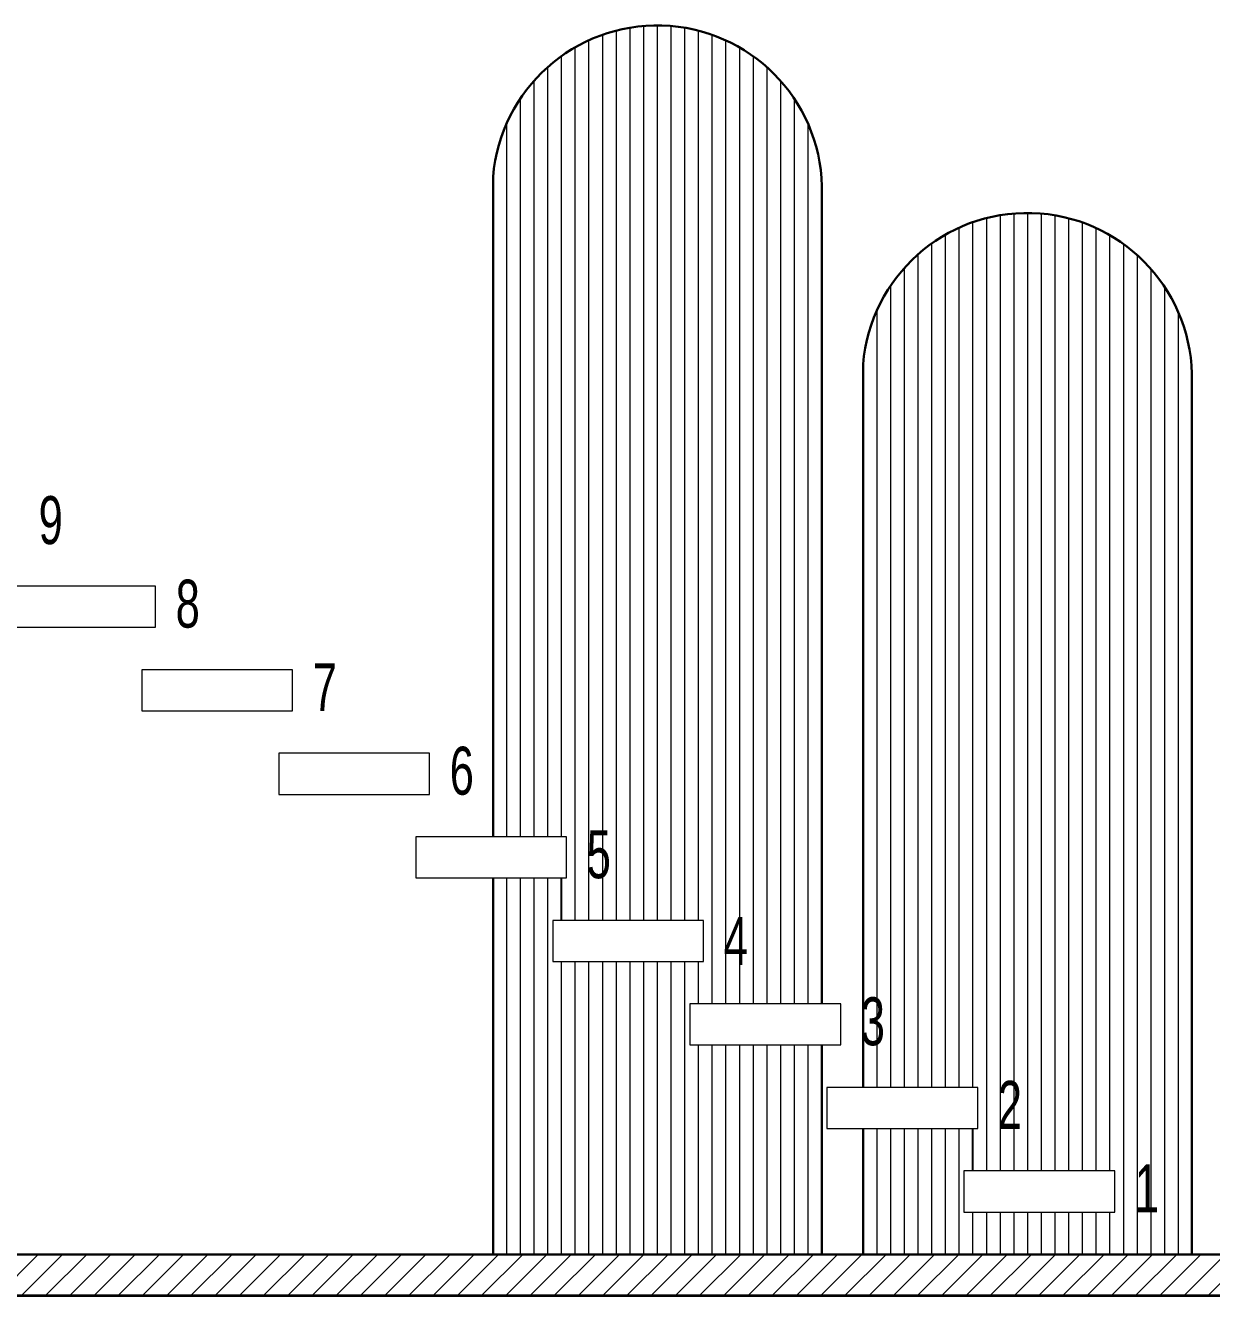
# Model space of a CAD drawing. Header units: inches. Extents: x 3324238 to 135265466, y -1036581 to 20094598.
# Drawn here: x 3354632.6 to 3354719.2, y -519139.7 to -519047 of the extents above; entities that cross this region are included whole.
import ezdxf

# ---------------------------------------------------------------- set-up
doc = ezdxf.new("R2010")
doc.units = ezdxf.units.IN
doc.header["$MEASUREMENT"] = 0
for name, color, linetype, lineweight in [('Flooring', 253, 'Continuous', 30), ('FURNITURE', 32, 'Continuous', 13), ('Text', 7, 'Continuous', 15), ('wall', 7, 'Continuous', 30)]:
    doc.layers.add(name, color=color, linetype=linetype, lineweight=lineweight)
doc.layers.add('hatch', color=253, linetype='Continuous', lineweight=0, transparency=0.4)
doc.styles.add('100', font='arial.ttf', dxfattribs={"width": 0.65, "height": 100})

msp = doc.modelspace()

# ---------------------------------------------------------------- hatches: boundary and pattern name
at = {"layer": 'hatch'}
h = msp.add_hatch(dxfattribs=at)
h.set_pattern_fill('ANSI31', color=256, scale=10)
h.set_pattern_definition([(45, (34285.7596, -9944.4065), (-0.8838834765, 0.8838834765), [])])
h.paths.add_polyline_path([(3354776.667, -519139.669), (3354776.638, -519136.669), (3354583.104, -519136.669), (3354583.104, -519139.669)])

# ---------------------------------------------------------------- linework, layer by layer
for p, q in [((3354671.753, -519112.288, 0.003), (3354671.753, -519109.193, 0.003)), ((3354701.753, -519127.478, 0.003), (3354701.753, -519130.574, 0.003))]:
    msp.add_line(p, q)
at = {"color": 1, "lineweight": 35}
msp.add_line((3354574.105, -519139.669, 0.003), (3354776.667, -519139.669, -0.059), dxfattribs=at)
at = {"layer": 'Flooring', "ltscale": 4}
msp.add_line((3354583.104, -519136.669, 0.003), (3354776.638, -519136.669, 0.003), dxfattribs=at)
at = {"layer": 'FURNITURE'}
for p, q in [((3354676.753, -519112.288, 0.003), (3354676.753, -519047.153, 0.003)), ((3354677.753, -519112.288, 0.003), (3354677.753, -519047.029, 0.003)), ((3354678.753, -519112.288, 0.003), (3354678.753, -519046.989, 0.003)), ((3354679.753, -519112.288, 0.003), (3354679.753, -519047.032, 0.003)), ((3354680.753, -519112.288, 0.003), (3354680.753, -519047.159, 0.003)), ((3354673.753, -519112.288, 0.003), (3354673.753, -519048.069, 0.003)), ((3354674.753, -519112.288, 0.003), (3354674.753, -519047.667, 0.003)), ((3354675.753, -519112.288, 0.003), (3354675.753, -519047.364, 0.003)), ((3354681.753, -519112.288, 0.003), (3354681.753, -519047.374, 0.003)), ((3354682.753, -519118.383, 0.003), (3354682.753, -519047.68, 0.003)), ((3354683.753, -519118.383, 0.003), (3354683.753, -519048.086, 0.003)), ((3354672.753, -519112.288, 0.003), (3354672.753, -519048.582, 0.003)), ((3354684.753, -519118.383, 0.003), (3354684.753, -519048.603, 0.003)), ((3354670.753, -519106.193, 0.003), (3354670.753, -519050.02, 0.003)), ((3354671.753, -519106.193, 0.003), (3354671.753, -519049.223, 0.003)), ((3354685.753, -519118.383, 0.003), (3354685.753, -519049.25, 0.003)), ((3354686.753, -519118.383, 0.003), (3354686.753, -519050.053, 0.003)), ((3354669.753, -519106.193, 0.003), (3354669.753, -519051.019, 0.003)), ((3354687.753, -519118.383, 0.003), (3354687.753, -519051.061, 0.003)), ((3354668.753, -519106.193, 0.003), (3354668.753, -519052.31, 0.003)), ((3354688.753, -519118.383, 0.003), (3354688.753, -519052.365, 0.003)), ((3354667.753, -519106.193, 0.003), (3354667.753, -519054.118, 0.003)), ((3354689.753, -519118.383, 0.003), (3354689.753, -519054.202, 0.003)), ((3354702.753, -519061.05, 0.003), (3354702.753, -519130.574, 0.003)), ((3354703.753, -519060.839, 0.003), (3354703.753, -519130.574, 0.003)), ((3354704.753, -519060.715, 0.003), (3354704.753, -519130.574, 0.003)), ((3354705.753, -519060.675, 0.003), (3354705.753, -519130.574, 0.003)), ((3354706.753, -519060.718, 0.003), (3354706.753, -519130.574, 0.003)), ((3354707.753, -519060.845, 0.003), (3354707.753, -519130.574, 0.003)), ((3354708.753, -519061.06, 0.003), (3354708.753, -519130.574, 0.003)), ((3354700.753, -519061.755, 0.003), (3354700.753, -519124.478, 0.003)), ((3354701.753, -519061.353, 0.003), (3354701.753, -519124.478, 0.003)), ((3354709.753, -519061.366, 0.003), (3354709.753, -519130.574, 0.003)), ((3354710.753, -519061.772, 0.003), (3354710.753, -519130.574, 0.003)), ((3354698.753, -519062.91, 0.003), (3354698.753, -519124.478, 0.003)), ((3354699.753, -519062.268, 0.003), (3354699.753, -519124.478, 0.003)), ((3354711.753, -519062.29, 0.003), (3354711.753, -519130.574, 0.003)), ((3354712.753, -519062.936, 0.003), (3354712.753, -519136.669, 0.003)), ((3354697.753, -519063.706, 0.003), (3354697.753, -519124.478, 0.003)), ((3354713.753, -519063.739, 0.003), (3354713.753, -519136.669, 0.003)), ((3354696.753, -519064.705, 0.003), (3354696.753, -519124.478, 0.003)), ((3354714.753, -519064.747, 0.003), (3354714.753, -519136.669, 0.003)), ((3354695.753, -519065.996, 0.003), (3354695.753, -519124.478, 0.003)), ((3354715.753, -519066.051, 0.003), (3354715.753, -519136.669, 0.003)), ((3354694.753, -519067.804, 0.003), (3354694.753, -519124.478, 0.003)), ((3354716.753, -519067.888, 0.003), (3354716.753, -519136.669, 0.003)), ((3354667.753, -519136.669, 0.003), (3354667.753, -519109.193, 0.003)), ((3354668.753, -519136.669, 0.003), (3354668.753, -519109.193, 0.003)), ((3354669.753, -519136.669, 0.003), (3354669.753, -519109.193, 0.003)), ((3354670.753, -519136.669, 0.003), (3354670.753, -519109.193, 0.003)), ((3354671.753, -519136.669, 0.003), (3354671.753, -519115.288, 0.003)), ((3354672.753, -519136.669, 0.003), (3354672.753, -519115.288, 0.003)), ((3354673.753, -519136.669, 0.003), (3354673.753, -519115.288, 0.003)), ((3354674.753, -519136.669, 0.003), (3354674.753, -519115.288, 0.003)), ((3354675.753, -519136.669, 0.003), (3354675.753, -519115.288, 0.003)), ((3354676.753, -519136.669, 0.003), (3354676.753, -519115.288, 0.003)), ((3354677.753, -519136.669, 0.003), (3354677.753, -519115.288, 0.003)), ((3354678.753, -519136.669, 0.003), (3354678.753, -519115.288, 0.003)), ((3354679.753, -519136.669, 0.003), (3354679.753, -519115.288, 0.003)), ((3354680.753, -519136.669, 0.003), (3354680.753, -519115.288, 0.003)), ((3354681.753, -519118.383, 0.003), (3354681.753, -519115.288, 0.003)), ((3354681.753, -519136.669, 0.003), (3354681.753, -519121.383, 0.003)), ((3354682.753, -519136.669, 0.003), (3354682.753, -519121.383, 0.003)), ((3354683.753, -519136.669, 0.003), (3354683.753, -519121.383, 0.003)), ((3354684.753, -519136.669, 0.003), (3354684.753, -519121.383, 0.003)), ((3354685.753, -519136.669, 0.003), (3354685.753, -519121.383, 0.003)), ((3354686.753, -519136.669, 0.003), (3354686.753, -519121.383, 0.003)), ((3354687.753, -519136.669, 0.003), (3354687.753, -519121.383, 0.003)), ((3354688.753, -519136.669, 0.003), (3354688.753, -519121.383, 0.003)), ((3354689.753, -519136.669, 0.003), (3354689.753, -519121.383, 0.003)), ((3354694.753, -519127.478, 0.003), (3354694.753, -519136.669, 0.003)), ((3354695.753, -519127.478, 0.003), (3354695.753, -519136.669, 0.003)), ((3354696.753, -519127.478, 0.003), (3354696.753, -519136.669, 0.003)), ((3354697.753, -519127.478, 0.003), (3354697.753, -519136.669, 0.003)), ((3354698.753, -519127.478, 0.003), (3354698.753, -519136.669, 0.003)), ((3354699.753, -519127.478, 0.003), (3354699.753, -519136.669, 0.003)), ((3354700.753, -519127.478, 0.003), (3354700.753, -519136.669, 0.003)), ((3354701.753, -519133.574, 0.003), (3354701.753, -519136.669, 0.003)), ((3354702.753, -519133.574, 0.003), (3354702.753, -519136.669, 0.003)), ((3354703.753, -519133.574, 0.003), (3354703.753, -519136.669, 0.003)), ((3354704.753, -519133.574, 0.003), (3354704.753, -519136.669, 0.003)), ((3354705.753, -519133.574, 0.003), (3354705.753, -519136.669, 0.003)), ((3354706.753, -519133.574, 0.003), (3354706.753, -519136.669, 0.003)), ((3354707.753, -519133.574, 0.003), (3354707.753, -519136.669, 0.003)), ((3354708.753, -519133.574, 0.003), (3354708.753, -519136.669, 0.003)), ((3354709.753, -519133.574, 0.003), (3354709.753, -519136.669, 0.003)), ((3354710.753, -519133.574, 0.003), (3354710.753, -519136.669, 0.003)), ((3354711.753, -519133.574, 0.003), (3354711.753, -519136.669, 0.003))]:
    msp.add_line(p, q, dxfattribs=at)
at = {"layer": 'FURNITURE', "lineweight": 30}
for p, q in [((3354666.753, -519106.193, 0.003), (3354666.753, -519058.025, 0.003)), ((3354690.753, -519058.719, 0.003), (3354690.753, -519118.383, 0.003)), ((3354693.753, -519071.711, 0.003), (3354693.753, -519124.478, 0.003)), ((3354693.753, -519071.711, 0.003), (3354693.753, -519124.478, 0.003)), ((3354717.753, -519136.669, 0.003), (3354717.753, -519072.405, 0.003)), ((3354666.753, -519109.193, 0.003), (3354666.753, -519136.669, 0.003)), ((3354690.753, -519121.383, 0.003), (3354690.753, -519136.669, 0.003)), ((3354693.753, -519127.478, 0.003), (3354693.753, -519136.669, 0.003)), ((3354693.753, -519127.478, 0.003), (3354693.753, -519136.669, 0.003))]:
    msp.add_line(p, q, dxfattribs=at)
for centre in [(3354678.735, -519059.011, 0.003), (3354705.735, -519072.697, 0.003)]:
    msp.add_arc(centre, 12.022, 1.39079, 175.29941, dxfattribs=at)
at = {"layer": 'wall', "lineweight": 5, "elevation": 0.003}
for points in [[(3354642.122, -519087.907), (3354631.122, -519087.907), (3354631.122, -519090.907), (3354642.122, -519090.907)], [(3354652.122, -519094.002), (3354641.122, -519094.002), (3354641.122, -519097.002), (3354652.122, -519097.002)], [(3354662.122, -519100.097), (3354651.122, -519100.097), (3354651.122, -519103.097), (3354662.122, -519103.097)], [(3354672.122, -519106.193), (3354661.122, -519106.193), (3354661.122, -519109.193), (3354672.122, -519109.193)], [(3354682.122, -519112.288), (3354671.122, -519112.288), (3354671.122, -519115.288), (3354682.122, -519115.288)], [(3354692.122, -519118.383), (3354681.122, -519118.383), (3354681.122, -519121.383), (3354692.122, -519121.383)], [(3354702.122, -519124.478), (3354691.122, -519124.478), (3354691.122, -519127.478), (3354702.122, -519127.478)], [(3354712.122, -519130.574), (3354701.122, -519130.574), (3354701.122, -519133.574), (3354712.122, -519133.574)]]:
    msp.add_lwpolyline(points, close=True, dxfattribs=at)

# ---------------------------------------------------------------- texts
at = {"layer": 'Text', "color": 18, "true_color": 0x000000, "style": '100', "width": 0.65}
for s, p in [('9', (3354633.587, -519084.835, 0.003)), ('8', (3354643.587, -519090.93, 0.003)), ('7', (3354653.587, -519097.025, 0.003)), ('6', (3354663.587, -519103.121, 0.003)), ('5', (3354673.587, -519109.216, 0.003)), ('4', (3354683.587, -519115.539, 0.003)), ('3', (3354693.587, -519121.406, 0.003)), ('2', (3354703.587, -519127.502, 0.003)), ('1', (3354713.587, -519133.597, 0.003))]:
    msp.add_text(s, height=3.5, dxfattribs=at).set_placement(p)

doc.saveas('drawing.dxf')
